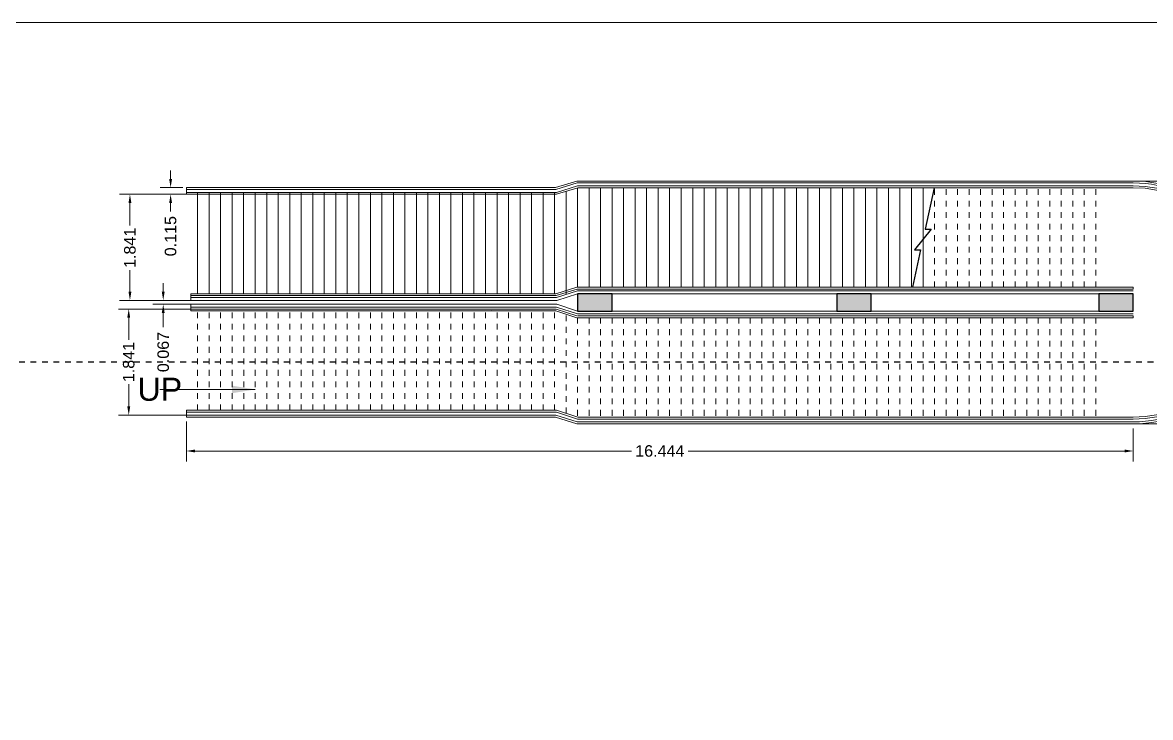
# Model space of a CAD drawing. Header units: millimetres. Extents: x 1898 to 3725, y 783 to 1532.
# Drawn here: x 2699.17 to 2718.76, y 898.3 to 910.36 of the extents above; entities that cross this region are included whole.
import ezdxf

# ---------------------------------------------------------------- set-up
doc = ezdxf.new("R2010")
doc.units = ezdxf.units.MM
doc.linetypes.add('DASHED', pattern=[0.75, 0.5, -0.25])
doc.linetypes.add('DASHED2', pattern=[0.375, 0.25, -0.125])
doc.layers.get('Defpoints').update_dxf_attribs({"lineweight": 15})
for name, color, linetype, lineweight in [('Column', 251, 'Continuous', 30), ('DIM', 6, 'Continuous', 18), ('Hatch', 43, 'Continuous', 13), ('Railing', 23, 'Continuous', 13), ('RAMP', 213, 'Continuous', 20), ('Section', 72, 'DASHED2', 30), ('TEXT', 7, 'Continuous', 15), ('Window-Wall', 7, 'Continuous', 18)]:
    doc.layers.add(name, color=color, linetype=linetype, lineweight=lineweight)
doc.styles.add('dim-stylus bt', font='arial.ttf')
doc.styles.add('Tabrej', font='arial.ttf')
doc.dimstyles.new('DIMEN', dxfattribs={"dimtxt": 0.3, "dimasz": 0.25, "dimexe": 0.18, "dimexo": 0.0625, "dimgap": 0.09, "dimtad": 0, "dimdec": 3, "dimzin": 0, "dimdsep": 46, "dimtxsty": 'Tabrej', "dimcen": 0, "dimclrd": 256, "dimclre": 256, "dimclrt": 7, "dimadec": 0, "dimazin": 0, "dimtfac": 1, "dimtdec": 3, "dimtofl": 0, "dimtmove": 0, "dimatfit": 1, "dimfxl": 0, "dimtolj": 1, "dimtzin": 0, "dimlwd": -1, "dimlwe": -1, "dimarcsym": 0})

# ---------------------------------------------------------------- blocks, each defined once
blk = doc.blocks.new('*D381')
at = {"layer": 'Defpoints', "color": 0, "transparency": 16777216}
for p in [(3111.427, 959.524), (3127.871, 959.406), (3127.871, 958.951)]:
    blk.add_point(p, dxfattribs=at)
at = {"layer": 'DIM', "transparency": 16777216}
for p, q in [((3111.427, 959.462), (3111.427, 958.771)), ((3127.871, 959.343), (3127.871, 958.771)), ((3111.577, 958.951), (3119.158, 958.951)), ((3127.721, 958.951), (3120.14, 958.951))]:
    blk.add_line(p, q, dxfattribs=at)
for points in [[(3111.577, 958.976), (3111.577, 958.926), (3111.427, 958.951)], [(3127.721, 958.976), (3127.721, 958.926), (3127.871, 958.951)]]:
    blk.add_solid(points, dxfattribs=at)
at = {"layer": 'DIM', "color": 7, "transparency": 16777216, "insert": (3119.649, 958.951), "char_height": 0.2, "attachment_point": 5, "style": 'Tabrej'}
blk.add_mtext('\\A1;16.444', dxfattribs=at)
blk = doc.blocks.new('*D382')
at = {"layer": 'Defpoints', "color": 0, "transparency": 16777216}
for p in [(3127.219, 963.637), (3127.219, 959.423), (3130.66, 959.423)]:
    blk.add_point(p, dxfattribs=at)
at = {"layer": 'DIM', "transparency": 16777216}
for p, q in [((3127.281, 963.637), (3130.84, 963.637)), ((3130.66, 963.487), (3130.66, 961.96)), ((3130.66, 959.573), (3130.66, 961.1)), ((3127.281, 959.423), (3130.84, 959.423))]:
    blk.add_line(p, q, dxfattribs=at)
for points in [[(3130.635, 963.487), (3130.685, 963.487), (3130.66, 963.637)], [(3130.635, 959.573), (3130.685, 959.573), (3130.66, 959.423)]]:
    blk.add_solid(points, dxfattribs=at)
at = {"layer": 'DIM', "color": 7, "transparency": 16777216, "insert": (3130.66, 961.53), "char_height": 0.2, "attachment_point": 5, "rotation": 90, "style": 'Tabrej'}
blk.add_mtext('\\A1;4.214', dxfattribs=at)
blk = doc.blocks.new('*D383')
at = {"layer": 'Defpoints', "color": 0, "transparency": 16777216}
for p in [(3111.622, 963.406), (3110.447, 961.565), (3111.621, 961.565)]:
    blk.add_point(p, dxfattribs=at)
at = {"layer": 'DIM', "transparency": 16777216}
for p, q in [((3111.559, 963.406), (3110.267, 963.406)), ((3110.447, 963.256), (3110.447, 962.863)), ((3110.447, 961.715), (3110.447, 962.091)), ((3111.558, 961.565), (3110.267, 961.565))]:
    blk.add_line(p, q, dxfattribs=at)
for points in [[(3110.422, 963.256), (3110.472, 963.256), (3110.447, 963.406)], [(3110.422, 961.715), (3110.472, 961.715), (3110.447, 961.565)]]:
    blk.add_solid(points, dxfattribs=at)
at = {"layer": 'DIM', "color": 7, "transparency": 16777216, "insert": (3110.447, 962.477), "char_height": 0.2, "attachment_point": 5, "rotation": 90, "style": 'Tabrej'}
blk.add_mtext('\\A1;1.841', dxfattribs=at)
blk = doc.blocks.new('*D384')
at = {"layer": 'Defpoints', "color": 0, "transparency": 16777216}
for p in [(3111.621, 961.415), (3110.426, 959.574), (3111.621, 959.574)]:
    blk.add_point(p, dxfattribs=at)
at = {"layer": 'DIM', "transparency": 16777216}
for p, q in [((3111.558, 961.415), (3110.246, 961.415)), ((3110.426, 961.265), (3110.426, 960.88)), ((3110.426, 959.724), (3110.426, 960.109)), ((3111.558, 959.574), (3110.246, 959.574))]:
    blk.add_line(p, q, dxfattribs=at)
for points in [[(3110.401, 961.265), (3110.451, 961.265), (3110.426, 961.415)], [(3110.401, 959.724), (3110.451, 959.724), (3110.426, 959.574)]]:
    blk.add_solid(points, dxfattribs=at)
at = {"layer": 'DIM', "color": 7, "transparency": 16777216, "insert": (3110.426, 960.495), "char_height": 0.2, "attachment_point": 5, "rotation": 90, "style": 'Tabrej'}
blk.add_mtext('\\A1;1.841', dxfattribs=at)
blk = doc.blocks.new('*D385')
at = {"layer": 'Defpoints', "color": 0, "transparency": 16777216}
for p in [(3111.429, 963.522), (3111.153, 963.407), (3111.429, 963.407)]:
    blk.add_point(p, dxfattribs=at)
at = {"layer": 'DIM', "transparency": 16777216}
for p, q in [((3111.153, 963.672), (3111.153, 963.822)), ((3111.366, 963.522), (3110.973, 963.522)), ((3111.366, 963.407), (3110.973, 963.407)), ((3111.153, 963.257), (3111.153, 963.107))]:
    blk.add_line(p, q, dxfattribs=at)
for points in [[(3111.128, 963.672), (3111.178, 963.672), (3111.153, 963.522)], [(3111.128, 963.257), (3111.178, 963.257), (3111.153, 963.407)]]:
    blk.add_solid(points, dxfattribs=at)
at = {"layer": 'DIM', "color": 7, "transparency": 16777216, "insert": (3111.153, 962.68), "char_height": 0.2, "attachment_point": 5, "rotation": 90, "style": 'Tabrej'}
blk.add_mtext('\\A1;0.115', dxfattribs=at)
blk = doc.blocks.new('*D386')
at = {"layer": 'Defpoints', "color": 0, "transparency": 16777216}
for p in [(3111.558, 961.565), (3111.025, 961.498), (3111.558, 961.498)]:
    blk.add_point(p, dxfattribs=at)
at = {"layer": 'DIM', "transparency": 16777216}
for p, q in [((3111.025, 961.715), (3111.025, 961.865)), ((3111.496, 961.565), (3110.845, 961.565)), ((3111.496, 961.498), (3110.845, 961.498)), ((3111.025, 961.348), (3111.025, 961.098))]:
    blk.add_line(p, q, dxfattribs=at)
for points in [[(3111, 961.715), (3111.05, 961.715), (3111.025, 961.565)], [(3111, 961.348), (3111.05, 961.348), (3111.025, 961.498)]]:
    blk.add_solid(points, dxfattribs=at)
at = {"layer": 'DIM', "color": 7, "transparency": 16777216, "insert": (3111.025, 960.669), "char_height": 0.2, "attachment_point": 5, "rotation": 90, "style": 'Tabrej'}
blk.add_mtext('\\A1;0.067', dxfattribs=at)
blk = doc.blocks.new('colm 600')
at = {"layer": 'Hatch'}
h = blk.add_hatch(color=0, dxfattribs=at)
h.dxf.hatch_style = 1
h.paths.add_polyline_path([(5460.775, -628.796), (5460.475, -628.796), (5460.475, -629.396), (5460.775, -629.396)])
at = {"layer": 'Column'}
for p, q in [((5460.775, -628.796), (5460.475, -628.796)), ((5460.475, -628.796), (5460.475, -629.396)), ((5460.775, -629.396), (5460.775, -628.796)), ((5460.475, -629.396), (5460.775, -629.396))]:
    blk.add_line(p, q, dxfattribs=at)
blk = doc.blocks.new('DEERYUTU7')
at = {"layer": 'DIM'}
for p, q in [((-13.2569, 0.0862), (-13.2569, 0.0862)), ((-13.2569, -0.1338), (-13.2569, -0.1338))]:
    blk.add_line(p, q, dxfattribs=at)
at = {"layer": 'Railing'}
for p, q in [((-12.1345, 1.9593), (-18.5502, 1.9593)), ((-18.5502, 1.9593), (-18.5502, 1.9093)), ((-11.7665, 2.074), (-12.1345, 1.9593)), ((-11.7589, 2.024), (-12.1269, 1.9093)), ((-11.7665, 2.074), (-2.107, 2.074)), ((-11.7589, 2.024), (-2.107, 2.024)), ((-12.1269, 1.9093), (-18.5502, 1.9093)), ((-11.7639, 0.233), (-12.1312, 0.1183)), ((-11.7589, 0.2), (-12.1262, 0.0853)), ((-11.7639, 0.233), (-2.107, 0.233)), ((-11.7589, 0.2), (-2.107, 0.2)), ((-18.472, 0.1183), (-12.1312, 0.1183)), ((-18.472, 0.0853), (-12.1262, 0.0853)), ((-18.472, 0.0853), (-18.4719, 0.0353)), ((-18.4717, -0.0815), (-12.1262, -0.0812)), ((-18.4717, -0.1145), (-12.1314, -0.1142)), ((-12.1314, -0.1142), (-11.769, -0.2314)), ((-12.1262, -0.0812), (-11.7589, -0.2)), ((-11.7589, -0.2), (-2.107, -0.2)), ((-11.7589, -0.233), (-2.107, -0.233)), ((-12.1268, -1.9055), (-18.5509, -1.9055)), ((-18.5509, -1.9055), (-18.5509, -1.9555)), ((-12.1346, -1.9555), (-18.5509, -1.9555)), ((-11.7667, -2.074), (-12.1346, -1.9555)), ((-11.7589, -2.024), (-12.1268, -1.9055)), ((-11.7667, -2.074), (-2.107, -2.074)), ((-11.7589, -2.024), (-2.107, -2.024))]:
    blk.add_line(p, q, dxfattribs=at)
for radius in [2.074, 2.024]:
    blk.add_arc((-2.107, 0), radius, 270, 90, dxfattribs=at)
at = {"layer": 'RAMP'}
for p, q in [((-11.7589, 0.266), (-11.7589, 1.9894)), ((-11.5589, 0.266), (-11.5589, 1.991)), ((-11.3589, 0.266), (-11.3589, 1.991)), ((-11.1589, 0.266), (-11.1589, 1.991)), ((-10.9589, 0.266), (-10.9589, 1.991)), ((-10.7589, 0.266), (-10.7589, 1.991)), ((-10.5589, 0.266), (-10.5589, 1.991)), ((-10.3589, 0.266), (-10.3589, 1.991)), ((-10.1589, 0.266), (-10.1589, 1.991)), ((-9.9589, 0.266), (-9.9589, 1.991)), ((-9.7589, 0.266), (-9.7589, 1.991)), ((-9.5589, 0.266), (-9.5589, 1.991)), ((-9.3589, 0.266), (-9.3589, 1.991)), ((-9.1589, 0.266), (-9.1589, 1.991)), ((-8.9589, 0.266), (-8.9589, 1.991)), ((-8.7589, 0.266), (-8.7589, 1.991)), ((-8.5589, 0.266), (-8.5589, 1.991)), ((-8.3589, 0.266), (-8.3589, 1.991)), ((-8.1589, 0.266), (-8.1589, 1.991)), ((-7.9589, 0.266), (-7.9589, 1.991)), ((-7.7589, 0.266), (-7.7589, 1.991)), ((-7.5589, 0.266), (-7.5589, 1.991)), ((-7.3589, 0.266), (-7.3589, 1.991)), ((-7.1589, 0.266), (-7.1589, 1.991)), ((-6.9589, 0.266), (-6.9589, 1.991)), ((-6.7589, 0.266), (-6.7589, 1.991)), ((-6.5589, 0.266), (-6.5589, 1.991)), ((-6.3589, 0.266), (-6.3589, 1.991)), ((-6.1589, 0.266), (-6.1589, 1.991)), ((-5.9589, 0.266), (-5.9589, 1.991)), ((-5.7589, 0.266), (-5.7589, 1.991)), ((-18.357, 1.9093), (-18.357, 1.9093)), ((-18.357, 1.9093), (-18.357, 0.1513)), ((-18.157, 1.9093), (-18.157, 0.1513)), ((-17.957, 1.9093), (-17.957, 0.1513)), ((-17.757, 1.9093), (-17.757, 0.1513)), ((-17.557, 1.9093), (-17.557, 0.1513)), ((-17.357, 1.9093), (-17.357, 0.1513)), ((-17.157, 1.9093), (-17.157, 0.1513)), ((-16.957, 1.9093), (-16.957, 0.1513)), ((-16.757, 1.9093), (-16.757, 0.1513)), ((-16.557, 1.9093), (-16.557, 0.1513)), ((-16.357, 1.9093), (-16.357, 0.1513)), ((-16.157, 1.9093), (-16.157, 0.1513)), ((-15.957, 1.9093), (-15.957, 0.1513)), ((-15.757, 1.9093), (-15.757, 0.1513)), ((-15.557, 1.9093), (-15.557, 0.1513)), ((-15.357, 1.9093), (-15.357, 0.1513)), ((-15.157, 1.9093), (-15.157, 0.1513)), ((-14.957, 1.9093), (-14.957, 0.1513)), ((-14.757, 1.9093), (-14.757, 0.1513)), ((-14.557, 1.9093), (-14.557, 0.1513)), ((-14.357, 1.9093), (-14.357, 0.1513)), ((-14.157, 1.9093), (-14.157, 0.1513)), ((-13.957, 1.9093), (-13.957, 0.1513)), ((-13.757, 1.9093), (-13.757, 0.1513)), ((-13.557, 1.9093), (-13.557, 0.1513)), ((-13.357, 1.9093), (-13.357, 0.1513)), ((-13.157, 1.9093), (-13.157, 0.1513)), ((-12.957, 1.9093), (-12.957, 0.1513)), ((-12.757, 1.9093), (-12.757, 0.1513)), ((-12.557, 1.9093), (-12.557, 0.1513)), ((-12.357, 1.9093), (-12.357, 0.1513)), ((-12.157, 1.9093), (-12.157, 0.1513)), ((-11.957, 1.9277), (-11.957, 0.1381)), ((-5.7589, 1.112), (-5.7633, 1.0917))]:
    blk.add_line(p, q, dxfattribs=at)
at = {"layer": 'RAMP', "lineweight": 30}
for p, q in [((-5.5661, 1.991), (-5.7245, 1.2688)), ((-5.6203, 1.2688), (-5.9063, 0.9147)), ((-5.7245, 1.2688), (-5.6203, 1.2688)), ((-5.8022, 0.9147), (-5.9444, 0.266)), ((-5.9063, 0.9147), (-5.8022, 0.9147))]:
    blk.add_line(p, q, dxfattribs=at)
at = {"layer": 'RAMP', "linetype": 'DASHED', "ltscale": 0.02}
for p, q in [((-5.5589, 0.266), (-5.5589, 1.991)), ((-5.3589, 0.266), (-5.3589, 1.991)), ((-5.1589, 0.266), (-5.1589, 1.991)), ((-4.9589, 0.266), (-4.9589, 1.991)), ((-4.7589, 0.266), (-4.7589, 1.991)), ((-4.5589, 0.266), (-4.5589, 1.991)), ((-4.3589, 0.266), (-4.3589, 1.991)), ((-4.1589, 0.266), (-4.1589, 1.991)), ((-3.9589, 0.266), (-3.9589, 1.991)), ((-3.7589, 0.266), (-3.7589, 1.991)), ((-3.5589, 0.266), (-3.5589, 1.991)), ((-3.3589, 0.266), (-3.3589, 1.991)), ((-3.1589, 0.266), (-3.1589, 1.991)), ((-2.9589, 0.266), (-2.9589, 1.991)), ((-2.7589, 0.266), (-2.7589, 1.991)), ((-18.3567, -1.8725), (-18.3567, -0.1475)), ((-18.1567, -1.8725), (-18.1567, -0.1474)), ((-17.9567, -1.8725), (-17.9567, -0.1474)), ((-17.7567, -1.8725), (-17.7567, -0.1474)), ((-17.5567, -1.8725), (-17.5567, -0.1474)), ((-17.3567, -1.8725), (-17.3567, -0.1474)), ((-17.1567, -1.8725), (-17.1567, -0.1474)), ((-16.9567, -1.8725), (-16.9567, -0.1474)), ((-16.7567, -1.8725), (-16.7567, -0.1474)), ((-16.5567, -1.8725), (-16.5567, -0.1474)), ((-16.3567, -1.8725), (-16.3567, -0.1474)), ((-16.1567, -1.8725), (-16.1567, -0.1474)), ((-15.9567, -1.8725), (-15.9567, -0.1474)), ((-15.7567, -1.8725), (-15.7567, -0.1474)), ((-15.5567, -1.8725), (-15.5567, -0.1474)), ((-15.3567, -1.8725), (-15.3567, -0.1474)), ((-15.1567, -1.8725), (-15.1567, -0.1473)), ((-14.9567, -1.8725), (-14.9567, -0.1473)), ((-14.7567, -1.8725), (-14.7567, -0.1473)), ((-14.5567, -1.8725), (-14.5567, -0.1473)), ((-14.3567, -1.8725), (-14.3567, -0.1473)), ((-14.1567, -1.8725), (-14.1567, -0.1473)), ((-13.9567, -1.8725), (-13.9567, -0.1473)), ((-13.7567, -1.8725), (-13.7567, -0.1473)), ((-13.5567, -1.8725), (-13.5567, -0.1473)), ((-13.3567, -1.8725), (-13.3567, -0.1473)), ((-13.1567, -1.8725), (-13.1567, -0.1473)), ((-12.9567, -1.8725), (-12.9567, -0.1473)), ((-12.7567, -1.8725), (-12.7567, -0.1473)), ((-12.5567, -1.8725), (-12.5567, -0.1473)), ((-12.3567, -1.8725), (-12.3567, -0.1473)), ((-12.1567, -1.8725), (-12.1567, -0.1472)), ((-11.9567, -1.9256), (-11.9567, -0.136)), ((-11.7589, -0.266), (-11.7589, -1.9893)), ((-11.5589, -0.266), (-11.5589, -1.991)), ((-11.3589, -0.266), (-11.3589, -1.991)), ((-11.1589, -0.266), (-11.1589, -1.991)), ((-10.9589, -0.266), (-10.9589, -1.991)), ((-10.7589, -0.266), (-10.7589, -1.991)), ((-10.5589, -0.266), (-10.5589, -1.991)), ((-10.3589, -0.266), (-10.3589, -1.991)), ((-10.1589, -0.266), (-10.1589, -1.991)), ((-9.9589, -0.266), (-9.9589, -1.991)), ((-9.7589, -0.266), (-9.7589, -1.991)), ((-9.5589, -0.266), (-9.5589, -1.991)), ((-9.3589, -0.266), (-9.3589, -1.991)), ((-9.1589, -0.266), (-9.1589, -1.991)), ((-8.9589, -0.266), (-8.9589, -1.991)), ((-8.7589, -0.266), (-8.7589, -1.991)), ((-8.5589, -0.266), (-8.5589, -1.991)), ((-8.3589, -0.266), (-8.3589, -1.991)), ((-8.1589, -0.266), (-8.1589, -1.991)), ((-7.9589, -0.266), (-7.9589, -1.991)), ((-7.7589, -0.266), (-7.7589, -1.991)), ((-7.5589, -0.266), (-7.5589, -1.991)), ((-7.3589, -0.266), (-7.3589, -1.991)), ((-7.1589, -0.266), (-7.1589, -1.991)), ((-6.9589, -0.266), (-6.9589, -1.991)), ((-6.7589, -0.266), (-6.7589, -1.991)), ((-6.5589, -0.266), (-6.5589, -1.991)), ((-6.3589, -0.266), (-6.3589, -1.991)), ((-6.1589, -0.266), (-6.1589, -1.991)), ((-5.9589, -0.266), (-5.9589, -1.991)), ((-5.7589, -0.266), (-5.7589, -1.991)), ((-5.5589, -0.266), (-5.5589, -1.991)), ((-5.3589, -0.266), (-5.3589, -1.991)), ((-5.1589, -0.266), (-5.1589, -1.991)), ((-4.9589, -0.266), (-4.9589, -1.991)), ((-4.7589, -0.266), (-4.7589, -1.991)), ((-4.5589, -0.266), (-4.5589, -1.991)), ((-4.3589, -0.266), (-4.3589, -1.991)), ((-4.1589, -0.266), (-4.1589, -1.991)), ((-3.9589, -0.266), (-3.9589, -1.991)), ((-3.7589, -0.266), (-3.7589, -1.991)), ((-3.5589, -0.266), (-3.5589, -1.991)), ((-3.3589, -0.266), (-3.3589, -1.991)), ((-3.1589, -0.266), (-3.1589, -1.991)), ((-2.9589, -0.266), (-2.9589, -1.991)), ((-2.7589, -0.266), (-2.7589, -1.991))]:
    blk.add_line(p, q, dxfattribs=at)
at = {"layer": 'Section', "ltscale": 0.05}
blk.add_line((-22.8581, -1.0301), (2.552, -1.0301), dxfattribs=at)
at = {"layer": 'Window-Wall'}
for p, q in [((-12.1396, 1.9923), (-18.5502, 1.9923)), ((-18.5502, 1.9918), (-18.5502, 1.8768)), ((-11.7715, 2.107), (-12.1396, 1.9923)), ((-11.7539, 1.991), (-12.1219, 1.8763)), ((-11.7715, 2.107), (-2.107, 2.107)), ((-11.7539, 1.991), (-2.107, 1.991)), ((-12.1219, 1.8763), (-18.5502, 1.8763)), ((-11.7689, 0.266), (-12.1362, 0.1513)), ((-11.7689, 0.266), (-2.107, 0.266)), ((-2.107, 0.233), (-2.107, 0.266)), ((-18.472, 0.1513), (-12.1362, 0.1513)), ((-18.472, 0.1513), (-18.472, 0.0353)), ((-18.472, 0.0353), (-12.1184, 0.0353)), ((-11.7589, 0.15), (-12.1184, 0.0353)), ((-11.7589, 0.15), (-2.107, 0.15)), ((-18.4717, -0.0315), (-12.1181, -0.0312)), ((-18.4717, -0.0315), (-18.4717, -0.1145)), ((-18.4717, -0.1145), (-18.4717, -0.1475)), ((-18.4717, -0.1475), (-12.1366, -0.1472)), ((-12.1366, -0.1472), (-11.7693, -0.266)), ((-12.1181, -0.0312), (-11.7589, -0.15)), ((-11.7589, -0.15), (-2.107, -0.15)), ((-11.7693, -0.266), (-2.107, -0.266)), ((-2.107, -0.266), (-2.107, -0.233)), ((-12.1216, -1.8725), (-18.5509, -1.8725)), ((-18.5509, -1.9885), (-18.5509, -1.8725)), ((-11.7537, -1.991), (-12.1216, -1.8725)), ((-12.1398, -1.9885), (-18.5509, -1.9885)), ((-11.7719, -2.107), (-12.1398, -1.9885)), ((-11.7719, -2.107), (-2.107, -2.107)), ((-11.7537, -1.991), (-2.107, -1.991))]:
    blk.add_line(p, q, dxfattribs=at)
for radius in [2.107, 1.991]:
    blk.add_arc((-2.107, 0), radius, 270, 90, dxfattribs=at)
at = {"layer": 'Column', "rotation": 270}
for p in [(617.6369, 5460.6251), (622.1379, 5460.6251), (626.6888, 5460.6251)]:
    blk.add_blockref('colm 600', p, dxfattribs=at)
at = {"layer": 'TEXT', "insert": (-19.0128, -1.5098), "char_height": 0.4, "width": 2.643266, "attachment_point": 5, "style": 'dim-stylus bt'}
blk.add_mtext('UP', dxfattribs=at)
at = {"layer": 'DIM'}
for base, p1, p2, picture, middle in [((-18.826, 1.8768), (-18.5502, 1.9918), (-18.5502, 1.8768), '*D385', (-18.826, 1.1502)), ((0.6812, -2.107), (-2.76, 2.107), (-2.76, -2.107), '*D382', (0.6812, 0)), ((-19.5526, -1.9555), (-18.3579, -0.1145), (-18.3579, -1.9555), '*D384', (-19.5526, -1.035))]:
    dim = blk.add_linear_dim(base=base, p1=p1, p2=p2, angle=90, dimstyle='DIMEN', override={"dimtxt": 0.2, "dimasz": 0.15, "dimarcsym": 1}, dxfattribs=at)
    dim.commit()
    dim.dimension.update_dxf_attribs({"geometry": picture, "text_midpoint": middle, "insert": (-3129.9788, -961.5297)})
for base, p1, p2, picture, middle in [((-19.5321, 0.0353), (-18.357, 1.8763), (-18.3581, 0.0353), '*D383', (-19.5321, 0.9473)), ((-18.9533, -0.0315), (-18.4206, 0.0353), (-18.4204, -0.0315), '*D386', (-18.9533, -0.8605))]:
    dim = blk.add_linear_dim(base=base, p1=p1, p2=p2, angle=90, dimstyle='DIMEN', override={"dimtxt": 0.2, "dimasz": 0.15, "dimarcsym": 1}, dxfattribs=at)
    dim.commit()
    dim.dimension.update_dxf_attribs({"geometry": picture, "text_midpoint": middle, "dimtype": 128, "insert": (-3129.9788, -961.5297)})
dim = blk.add_linear_dim(base=(-2.1081, -2.5789), p1=(-18.5521, -2.0055), p2=(-2.1081, -2.124), dimstyle='DIMEN', override={"dimtxt": 0.2, "dimasz": 0.15, "dimarcsym": 1}, dxfattribs=at)
dim.commit()
dim.dimension.update_dxf_attribs({"geometry": '*D381', "text_midpoint": (-10.3301, -2.5789), "dimtype": 128, "insert": (-3129.9788, -961.5297)})
blk.add_leader([(-17.3579, -1.5098), (-19.0128, -1.5098)], dimstyle='DIMEN', override={"dimtxt": 0.2, "dimasz": 0.4, "dimarcsym": 1}, dxfattribs=at)

msp = doc.modelspace()

# ---------------------------------------------------------------- linework, layer by layer
at = {"layer": 'DIM'}
msp.add_lwpolyline([(2681.8401, 910.3571), (2854.8272, 910.3571), (2854.8272, 862.1185), (2681.8401, 862.1185)], close=True, dxfattribs=at)

# ---------------------------------------------------------------- block references
at = {"layer": 'Window-Wall'}
msp.add_blockref('DEERYUTU7', (2720.5688, 905.5), dxfattribs=at)

doc.saveas('drawing.dxf')
